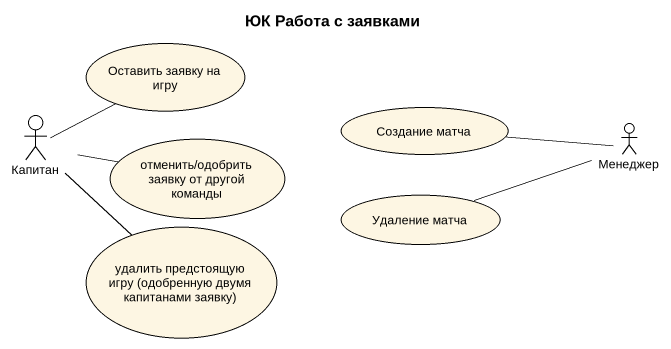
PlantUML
@startuml
title ЮК Работа с заявками
usecase "Оставить заявку на игру" as Оставить_заявку_на_игру
actor Капитан
usecase "Создание матча" as Создание_матча
usecase "отменить/одобрить заявку от другой команды" as отменить_одобрить_заявку_от
actor Менеджер
usecase "Удаление матча" as Удаление_матча
usecase "удалить предстоящую игру (одобренную двумя капитанами заявку)" as удалить_предстоящую_игру
Капитан -right- Оставить_заявку_на_игру
Капитан -right- отменить_одобрить_заявку_от
Капитан -- удалить_предстоящую_игру
Менеджер -left- Создание_матча
Менеджер -left- Удаление_матча
@enduml
